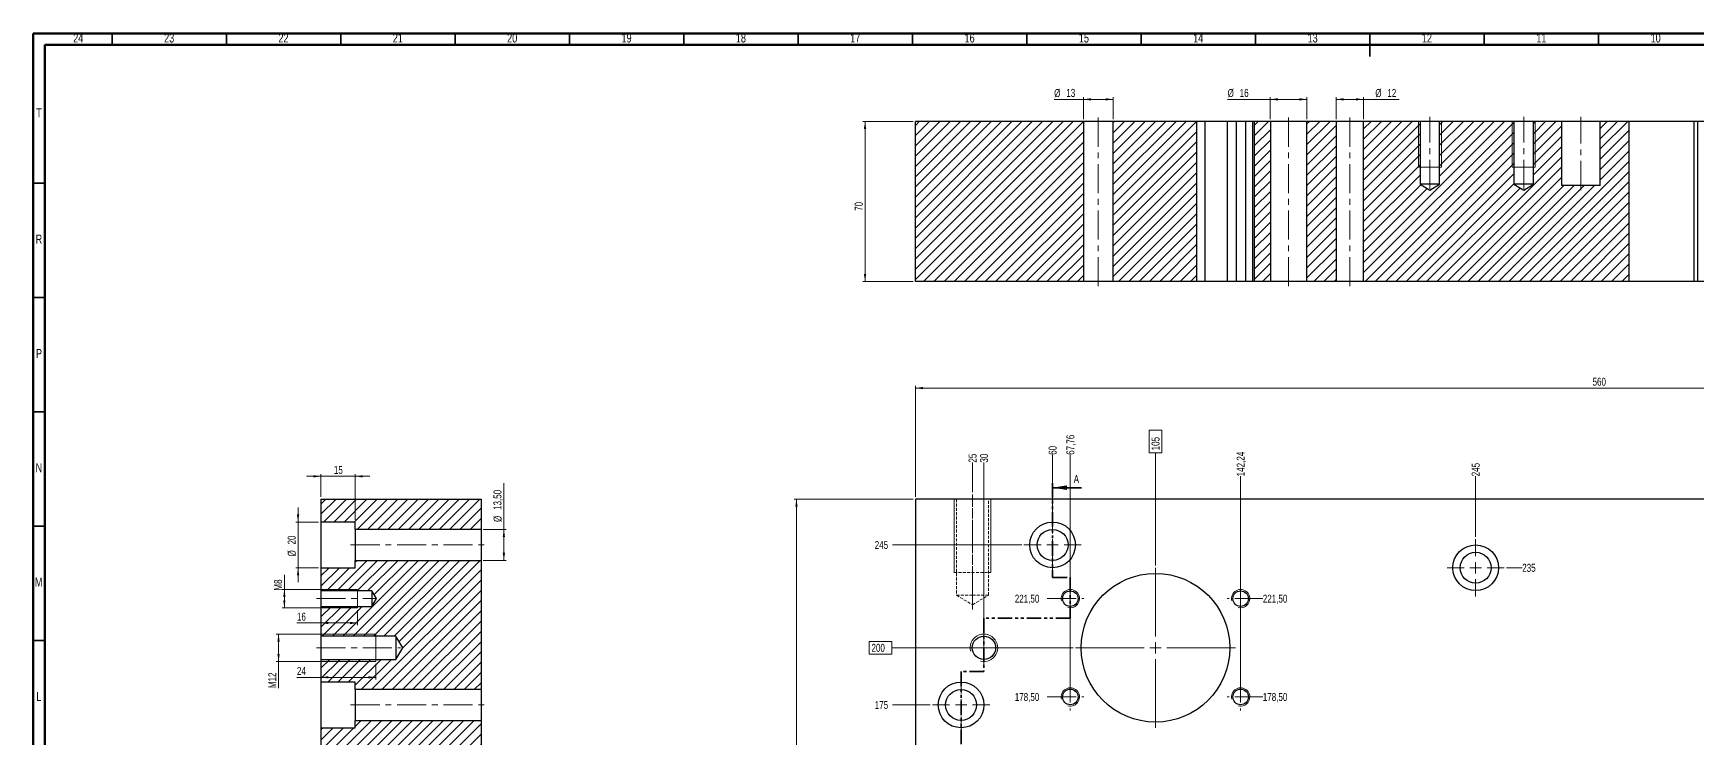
# Model space of a CAD drawing. Header units: millimetres. Extents: x 15 to 1184, y 5 to 836.
# Drawn here: x 15 to 743, y 528 to 836 of the extents above; entities that cross this region are included whole.
import ezdxf

# ---------------------------------------------------------------- set-up
doc = ezdxf.new("R2010")
doc.units = ezdxf.units.MM
for name, pattern in [('CENTERX2', [20.32, 12.7, -2.54, 2.54, -2.54]), ('HIDDEN', [1.905, 1.27, -0.635]), ('PHANTOM', [12.7, 6.35, -1.27, 1.27, -1.27, 1.27, -1.27])]:
    doc.linetypes.add(name, pattern=pattern)
doc.styles.add('SLDTEXTSTYLE0', font='TXT', dxfattribs={"width": 0.75})
doc.dimstyles.new('SLDDIMSTYLE1', dxfattribs={"dimtxt": 3.5, "dimasz": 3.302, "dimexe": 0, "dimexo": 0.0625, "dimgap": 0.875, "dimtad": 0, "dimtih": 1, "dimtoh": 1, "dimrnd": 1e-09, "dimzin": 12, "dimdsep": 46, "dimtxsty": 'SLDTEXTSTYLE0', "dimblk1": 'NONE', "dimblk2": 'NONE', "dimsah": 1, "dimcen": 0.09, "dimadec": 0, "dimazin": 3, "dimtfac": 1, "dimtofl": 0, "dimtmove": 0, "dimatfit": 3, "dimldrblk": 'NONE', "dimfxl": 1, "dimfrac": 2, "dimtolj": 1, "dimtzin": 12, "dimarcsym": 0})
doc.dimstyles.new('SLDDIMSTYLE2', dxfattribs={"dimtxt": 3.5, "dimasz": 3.302, "dimexe": 0, "dimexo": 0.0625, "dimgap": -0.875, "dimtad": 0, "dimtih": 1, "dimtoh": 1, "dimrnd": 1e-09, "dimzin": 12, "dimdsep": 46, "dimtxsty": 'SLDTEXTSTYLE0', "dimblk1": 'NONE', "dimblk2": 'NONE', "dimsah": 1, "dimcen": 0.09, "dimadec": 0, "dimazin": 3, "dimtfac": 1, "dimtofl": 0, "dimtmove": 0, "dimatfit": 3, "dimldrblk": 'NONE', "dimfxl": 1, "dimfrac": 2, "dimtolj": 1, "dimarcsym": 0})
doc.dimstyles.new('SLDDIMSTYLE4', dxfattribs={"dimtxt": 3.5, "dimasz": 3.302, "dimexe": 0, "dimexo": 0.0625, "dimgap": 0.875, "dimtad": 1, "dimrnd": 1e-09, "dimzin": 12, "dimdsep": 46, "dimtxsty": 'SLDTEXTSTYLE0', "dimsah": 1, "dimcen": 0.09, "dimadec": 0, "dimazin": 3, "dimtfac": 1, "dimtofl": 0, "dimtmove": 0, "dimatfit": 3, "dimfxl": 1, "dimfrac": 2, "dimtolj": 1, "dimtzin": 12, "dimarcsym": 0})
doc.dimstyles.new('SLDDIMSTYLE5', dxfattribs={"dimtxt": 3.5, "dimasz": 3.302, "dimexe": 0, "dimexo": 0.0625, "dimgap": 0.875, "dimtad": 1, "dimrnd": 1e-09, "dimzin": 12, "dimdsep": 46, "dimtxsty": 'SLDTEXTSTYLE0', "dimsah": 1, "dimcen": 0.09, "dimadec": 0, "dimazin": 3, "dimtfac": 1, "dimtmove": 0, "dimatfit": 0, "dimfxl": 1, "dimfrac": 2, "dimtolj": 1, "dimtzin": 12, "dimarcsym": 0})

# ---------------------------------------------------------------- blocks, each defined once
blk = doc.blocks.new('_D_51')
at = {"color": 7, "linetype": 'Continuous', "lineweight": 18}
blk.add_line((407.21, 542.33), (390.71, 542.33), dxfattribs=at)
at = {"color": 7, "linetype": 'Continuous', "lineweight": 18, "insert": (382.95, 544.06), "char_height": 3.5, "attachment_point": 1, "style": 'SLDTEXTSTYLE0'}
blk.add_mtext('175', dxfattribs=at)
blk = doc.blocks.new('_None')
blk = doc.blocks.new('_D_52')
at = {"color": 7, "linetype": 'Continuous', "lineweight": 18}
blk.add_line((543.95, 545.83), (552.64, 545.83), dxfattribs=at)
at = {"color": 7, "linetype": 'Continuous', "lineweight": 18, "insert": (552.64, 547.56), "char_height": 3.5, "attachment_point": 1, "style": 'SLDTEXTSTYLE0'}
blk.add_mtext('178,50', dxfattribs=at)
blk = doc.blocks.new('_D_53')
at = {"color": 7, "linetype": 'Continuous', "lineweight": 18}
blk.add_line((467.47, 545.83), (458.41, 545.83), dxfattribs=at)
at = {"color": 7, "linetype": 'Continuous', "lineweight": 18, "insert": (444.18, 547.56), "char_height": 3.5, "attachment_point": 1, "style": 'SLDTEXTSTYLE0'}
blk.add_mtext('178,50', dxfattribs=at)
blk = doc.blocks.new('_D_56')
at = {"color": 7, "linetype": 'Continuous', "lineweight": 18}
for p, q in [((380.46, 564.55), (380.46, 570.11)), ((380.46, 570.11), (390.35, 570.11)), ((390.35, 570.11), (390.35, 564.55)), ((390.35, 564.55), (380.46, 564.55)), ((469.71, 567.33), (390.71, 567.33))]:
    blk.add_line(p, q, dxfattribs=at)
at = {"color": 7, "linetype": 'Continuous', "lineweight": 18, "insert": (381.53, 569.06), "char_height": 3.5, "attachment_point": 1, "style": 'SLDTEXTSTYLE0'}
blk.add_mtext('200', dxfattribs=at)
blk = doc.blocks.new('_D_58')
at = {"color": 7, "linetype": 'Continuous', "lineweight": 18}
blk.add_line((543.95, 588.83), (552.64, 588.83), dxfattribs=at)
at = {"color": 7, "linetype": 'Continuous', "lineweight": 18, "insert": (552.64, 590.56), "char_height": 3.5, "attachment_point": 1, "style": 'SLDTEXTSTYLE0'}
blk.add_mtext('221,50', dxfattribs=at)
blk = doc.blocks.new('_D_60')
at = {"color": 7, "linetype": 'Continuous', "lineweight": 18}
blk.add_line((467.47, 588.83), (458.41, 588.83), dxfattribs=at)
at = {"color": 7, "linetype": 'Continuous', "lineweight": 18, "insert": (444.18, 590.56), "char_height": 3.5, "attachment_point": 1, "style": 'SLDTEXTSTYLE0'}
blk.add_mtext('221,50', dxfattribs=at)
blk = doc.blocks.new('_D_62')
at = {"color": 7, "linetype": 'Continuous', "lineweight": 18}
blk.add_line((659.21, 602.33), (666.09, 602.33), dxfattribs=at)
at = {"color": 7, "linetype": 'Continuous', "lineweight": 18, "insert": (666.09, 604.06), "char_height": 3.5, "attachment_point": 1, "style": 'SLDTEXTSTYLE0'}
blk.add_mtext('235', dxfattribs=at)
blk = doc.blocks.new('_D_63')
at = {"color": 7, "linetype": 'Continuous', "lineweight": 18}
blk.add_line((447.21, 612.33), (390.71, 612.33), dxfattribs=at)
at = {"color": 7, "linetype": 'Continuous', "lineweight": 18, "insert": (382.95, 614.06), "char_height": 3.5, "attachment_point": 1, "style": 'SLDTEXTSTYLE0'}
blk.add_mtext('245', dxfattribs=at)
blk = doc.blocks.new('_D_71')
at = {"color": 7, "linetype": 'Continuous', "lineweight": 18}
blk.add_line((425.71, 635.33), (425.71, 648.33), dxfattribs=at)
at = {"color": 7, "linetype": 'Continuous', "lineweight": 18, "insert": (423.97, 648.33), "char_height": 3.5, "attachment_point": 1, "rotation": 90, "style": 'SLDTEXTSTYLE0'}
blk.add_mtext('25', dxfattribs=at)
blk = doc.blocks.new('_D_73')
at = {"color": 7, "linetype": 'Continuous', "lineweight": 18}
blk.add_line((430.71, 568.33), (430.71, 648.33), dxfattribs=at)
at = {"color": 7, "linetype": 'Continuous', "lineweight": 18, "insert": (428.97, 648.33), "char_height": 3.5, "attachment_point": 1, "rotation": 90, "style": 'SLDTEXTSTYLE0'}
blk.add_mtext('30', dxfattribs=at)
blk = doc.blocks.new('_D_79')
at = {"color": 7, "linetype": 'Continuous', "lineweight": 18}
blk.add_line((460.71, 625.83), (460.71, 651.74), dxfattribs=at)
at = {"color": 7, "linetype": 'Continuous', "lineweight": 18, "insert": (458.97, 651.74), "char_height": 3.5, "attachment_point": 1, "rotation": 90, "style": 'SLDTEXTSTYLE0'}
blk.add_mtext('60', dxfattribs=at)
blk = doc.blocks.new('_D_81')
at = {"color": 7, "linetype": 'Continuous', "lineweight": 18}
blk.add_line((468.47, 546.83), (468.47, 651.74), dxfattribs=at)
at = {"color": 7, "linetype": 'Continuous', "lineweight": 18, "insert": (466.74, 651.74), "char_height": 3.5, "attachment_point": 1, "rotation": 90, "style": 'SLDTEXTSTYLE0'}
blk.add_mtext('67,76', dxfattribs=at)
blk = doc.blocks.new('_D_85')
at = {"color": 7, "linetype": 'Continuous', "lineweight": 18}
for p, q in [((502.93, 652.61), (502.93, 662.5)), ((502.93, 662.5), (508.49, 662.5)), ((508.49, 662.5), (508.49, 652.61)), ((508.49, 652.61), (502.93, 652.61)), ((505.71, 603.33), (505.71, 652.25))]:
    blk.add_line(p, q, dxfattribs=at)
at = {"color": 7, "linetype": 'Continuous', "lineweight": 18, "insert": (503.97, 653.68), "char_height": 3.5, "attachment_point": 1, "rotation": 90, "style": 'SLDTEXTSTYLE0'}
blk.add_mtext('105', dxfattribs=at)
blk = doc.blocks.new('_D_88')
at = {"color": 7, "linetype": 'Continuous', "lineweight": 18}
blk.add_line((542.95, 546.83), (542.95, 642.33), dxfattribs=at)
at = {"color": 7, "linetype": 'Continuous', "lineweight": 18, "insert": (541.21, 642.33), "char_height": 3.5, "attachment_point": 1, "rotation": 90, "style": 'SLDTEXTSTYLE0'}
blk.add_mtext('142,24', dxfattribs=at)
blk = doc.blocks.new('_D_103')
at = {"color": 7, "linetype": 'Continuous', "lineweight": 18}
blk.add_line((645.71, 615.83), (645.71, 642.33), dxfattribs=at)
at = {"color": 7, "linetype": 'Continuous', "lineweight": 18, "insert": (643.97, 642.33), "char_height": 3.5, "attachment_point": 1, "rotation": 90, "style": 'SLDTEXTSTYLE0'}
blk.add_mtext('245', dxfattribs=at)
blk = doc.blocks.new('_D_119')
at = {"color": 7, "linetype": 'Continuous', "lineweight": 18}
blk.add_line((818.47, 546.83), (818.47, 642.33), dxfattribs=at)
at = {"color": 7, "linetype": 'Continuous', "lineweight": 18, "insert": (816.74, 642.33), "char_height": 3.5, "attachment_point": 1, "rotation": 90, "style": 'SLDTEXTSTYLE0'}
blk.add_mtext('417,76', dxfattribs=at)
blk = doc.blocks.new('_D_123')
at = {"color": 7, "linetype": 'Continuous', "lineweight": 18}
for p, q in [((852.93, 646.61), (852.93, 656.5)), ((852.93, 656.5), (858.49, 656.5)), ((858.49, 656.5), (858.49, 646.61)), ((858.49, 646.61), (852.93, 646.61)), ((855.71, 603.33), (855.71, 646.25))]:
    blk.add_line(p, q, dxfattribs=at)
at = {"color": 7, "linetype": 'Continuous', "lineweight": 18, "insert": (853.97, 647.68), "char_height": 3.5, "attachment_point": 1, "rotation": 90, "style": 'SLDTEXTSTYLE0'}
blk.add_mtext('455', dxfattribs=at)
blk = doc.blocks.new('_D_127')
at = {"color": 7, "linetype": 'Continuous', "lineweight": 18}
blk.add_line((892.95, 546.83), (892.95, 642.33), dxfattribs=at)
at = {"color": 7, "linetype": 'Continuous', "lineweight": 18, "insert": (891.21, 642.33), "char_height": 3.5, "attachment_point": 1, "rotation": 90, "style": 'SLDTEXTSTYLE0'}
blk.add_mtext('492,24', dxfattribs=at)
blk = doc.blocks.new('_D_131')
at = {"color": 7, "linetype": 'Continuous', "lineweight": 18}
blk.add_line((900.71, 625.83), (900.71, 642.33), dxfattribs=at)
at = {"color": 7, "linetype": 'Continuous', "lineweight": 18, "insert": (898.97, 642.33), "char_height": 3.5, "attachment_point": 1, "rotation": 90, "style": 'SLDTEXTSTYLE0'}
blk.add_mtext('500', dxfattribs=at)
blk = doc.blocks.new('_D_133')
at = {"color": 7, "linetype": 'Continuous', "lineweight": 18}
blk.add_line((930.71, 568.33), (930.71, 642.33), dxfattribs=at)
at = {"color": 7, "linetype": 'Continuous', "lineweight": 18, "insert": (928.97, 642.33), "char_height": 3.5, "attachment_point": 1, "rotation": 90, "style": 'SLDTEXTSTYLE0'}
blk.add_mtext('530', dxfattribs=at)
blk = doc.blocks.new('_D_135')
at = {"color": 7, "linetype": 'Continuous', "lineweight": 18}
blk.add_line((935.71, 635.33), (935.71, 642.33), dxfattribs=at)
at = {"color": 7, "linetype": 'Continuous', "lineweight": 18, "insert": (933.97, 642.33), "char_height": 3.5, "attachment_point": 1, "rotation": 90, "style": 'SLDTEXTSTYLE0'}
blk.add_mtext('535', dxfattribs=at)
blk = doc.blocks.new('_D_137')
at = {"color": 7, "linetype": 'Continuous', "lineweight": 18}
blk.add_line((940.71, 540.83), (940.71, 550.36), dxfattribs=at)
at = {"color": 7, "linetype": 'Continuous', "lineweight": 18, "insert": (938.97, 550.36), "char_height": 3.5, "attachment_point": 1, "rotation": 90, "style": 'SLDTEXTSTYLE0'}
blk.add_mtext('540', dxfattribs=at)
blk = doc.blocks.new('_D_140')
at = {"color": 7, "linetype": 'Continuous', "lineweight": 18}
for p, q in [((400.71, 633.33), (400.71, 681.94)), ((960.71, 680.94), (400.71, 680.94)), ((960.71, 633.33), (960.71, 681.94))]:
    blk.add_line(p, q, dxfattribs=at)
for points in [[(400.71, 680.94), (404.01, 680.43), (404.01, 681.44)], [(960.71, 680.94), (957.41, 681.44), (957.41, 680.43)]]:
    blk.add_solid(points, dxfattribs=at)
at = {"color": 7, "linetype": 'Continuous', "lineweight": 18, "insert": (696.83, 685.45), "char_height": 3.5, "attachment_point": 1, "style": 'SLDTEXTSTYLE0'}
blk.add_mtext('560', dxfattribs=at)
blk = doc.blocks.new('_D_141')
at = {"color": 7, "linetype": 'Continuous', "lineweight": 18}
for p, q in [((399.71, 632.33), (347.71, 632.33)), ((348.71, 632.33), (348.71, 102.33)), ((399.71, 102.33), (347.71, 102.33))]:
    blk.add_line(p, q, dxfattribs=at)
for points in [[(348.71, 632.33), (348.2, 629.03), (349.22, 629.03)], [(348.71, 102.33), (349.22, 105.63), (348.2, 105.63)]]:
    blk.add_solid(points, dxfattribs=at)
at = {"color": 7, "linetype": 'Continuous', "lineweight": 18, "insert": (344.2, 366.92), "char_height": 3.5, "attachment_point": 1, "rotation": 90, "style": 'SLDTEXTSTYLE0'}
blk.add_mtext('530', dxfattribs=at)
blk = doc.blocks.new('SW_CENTERMARKSYMBOL_10')
at = {"color": 0, "linetype": 'Continuous', "lineweight": 0}
for p, q in [((0, 5), (0, 35)), ((-5, 0), (-35, 0)), ((0, 0), (-2.5, 0)), ((0, 0), (0, 2.5)), ((0, 0), (0, -2.5)), ((0, 0), (2.5, 0)), ((5, 0), (35, 0)), ((0, -5), (0, -35))]:
    blk.add_line(p, q, dxfattribs=at)
blk = doc.blocks.new('SW_CENTERMARKSYMBOL_26')
at = {"color": 0, "linetype": 'Continuous', "lineweight": 0}
for p, q in [((-5, 0), (-5.9, 0)), ((0, 0), (-2.5, 0)), ((0, 5), (0, 5.9)), ((0, 0), (0, 2.5)), ((0, 0), (0, -2.5)), ((0, 0), (2.5, 0)), ((5, 0), (5.9, 0)), ((0, -5), (0, -5.9))]:
    blk.add_line(p, q, dxfattribs=at)
blk = doc.blocks.new('SW_CENTERMARKSYMBOL_27')
at = {"color": 0, "linetype": 'Continuous', "lineweight": 0}
for p, q in [((-5, 0), (-5.9, 0)), ((0, 0), (-2.5, 0)), ((0, 5), (0, 5.9)), ((0, 0), (0, 2.5)), ((0, 0), (0, -2.5)), ((0, 0), (2.5, 0)), ((5, 0), (5.9, 0)), ((0, -5), (0, -5.9))]:
    blk.add_line(p, q, dxfattribs=at)
blk = doc.blocks.new('SW_CENTERMARKSYMBOL_28')
at = {"color": 0, "linetype": 'Continuous', "lineweight": 0}
for p, q in [((-5, 0), (-5.9, 0)), ((0, 0), (-2.5, 0)), ((0, 5), (0, 5.9)), ((0, 0), (0, 2.5)), ((0, 0), (0, -2.5)), ((0, 0), (2.5, 0)), ((5, 0), (5.9, 0)), ((0, -5), (0, -5.9))]:
    blk.add_line(p, q, dxfattribs=at)
blk = doc.blocks.new('SW_CENTERMARKSYMBOL_29')
at = {"color": 0, "linetype": 'Continuous', "lineweight": 0}
for p, q in [((-5, 0), (-5.9, 0)), ((0, 0), (-2.5, 0)), ((0, 5), (0, 5.9)), ((0, 0), (0, 2.5)), ((0, 0), (0, -2.5)), ((0, 0), (2.5, 0)), ((5, 0), (5.9, 0)), ((0, -5), (0, -5.9))]:
    blk.add_line(p, q, dxfattribs=at)
blk = doc.blocks.new('SW_CENTERMARKSYMBOL_39')
at = {"color": 0, "linetype": 'Continuous', "lineweight": 0}
for p, q in [((0, 5), (0, 12.5)), ((-5, 0), (-12.5, 0)), ((0, 0), (-2.5, 0)), ((0, 0), (0, 2.5)), ((0, 0), (0, -2.5)), ((0, 0), (2.5, 0)), ((5, 0), (12.5, 0)), ((0, -5), (0, -12.5))]:
    blk.add_line(p, q, dxfattribs=at)
blk = doc.blocks.new('SW_CENTERMARKSYMBOL_40')
at = {"color": 0, "linetype": 'Continuous', "lineweight": 0}
for p, q in [((0, 5), (0, 12.5)), ((-5, 0), (-12.5, 0)), ((0, 0), (-2.5, 0)), ((0, 0), (0, 2.5)), ((0, 0), (0, -2.5)), ((0, 0), (2.5, 0)), ((5, 0), (12.5, 0)), ((0, -5), (0, -12.5))]:
    blk.add_line(p, q, dxfattribs=at)
blk = doc.blocks.new('SW_CENTERMARKSYMBOL_41')
at = {"color": 0, "linetype": 'Continuous', "lineweight": 0}
for p, q in [((0, 5), (0, 12.5)), ((-5, 0), (-12.5, 0)), ((0, 0), (-2.5, 0)), ((0, 0), (0, 2.5)), ((0, 0), (0, -2.5)), ((0, 0), (2.5, 0)), ((5, 0), (12.5, 0)), ((0, -5), (0, -12.5))]:
    blk.add_line(p, q, dxfattribs=at)
blk = doc.blocks.new('SW_CENTERMARKSYMBOL_43')
at = {"color": 0, "linetype": 'Continuous', "lineweight": 0}
for p, q in [((0, 5), (0, 7.6)), ((-5, 0), (-7.6, 0)), ((0, 0), (-2.5, 0)), ((0, 0), (0, 2.5)), ((0, 0), (0, -2.5)), ((0, 0), (2.5, 0)), ((5, 0), (7.6, 0)), ((0, -5), (0, -7.6))]:
    blk.add_line(p, q, dxfattribs=at)
blk = doc.blocks.new('_D_142')
at = {"color": 7, "linetype": 'Continuous', "lineweight": 18}
for p, q in [((130.78, 622.33), (130.78, 628.68)), ((139.78, 622.33), (129.78, 622.33)), ((130.78, 622.33), (130.78, 602.33)), ((139.78, 602.33), (129.78, 602.33)), ((130.78, 602.33), (130.78, 595.98))]:
    blk.add_line(p, q, dxfattribs=at)
for points in [[(130.78, 622.33), (131.29, 625.63), (130.27, 625.63)], [(130.78, 602.33), (130.27, 599.03), (131.29, 599.03)]]:
    blk.add_solid(points, dxfattribs=at)
at = {"color": 7, "linetype": 'Continuous', "lineweight": 18, "char_height": 3.5, "attachment_point": 1, "rotation": 90, "style": 'SLDTEXTSTYLE0'}
for s, insert in [('20', (126.22, 612.53)), ('%%c', (126.27, 607.25))]:
    blk.add_mtext(s, dxfattribs=dict(at, insert=insert))
blk = doc.blocks.new('_D_143')
at = {"color": 7, "linetype": 'Continuous', "lineweight": 18}
for p, q in [((140.78, 642.33), (134.43, 642.33)), ((140.78, 633.33), (140.78, 643.33)), ((155.78, 642.33), (140.78, 642.33)), ((155.78, 623.33), (155.78, 643.33)), ((155.78, 642.33), (162.13, 642.33))]:
    blk.add_line(p, q, dxfattribs=at)
for points in [[(140.78, 642.33), (137.48, 642.84), (137.48, 641.82)], [(155.78, 642.33), (159.08, 641.82), (159.08, 642.84)]]:
    blk.add_solid(points, dxfattribs=at)
at = {"color": 7, "linetype": 'Continuous', "lineweight": 18, "insert": (146.44, 646.84), "char_height": 3.5, "attachment_point": 1, "style": 'SLDTEXTSTYLE0'}
blk.add_mtext('15', dxfattribs=at)
blk = doc.blocks.new('_D_144')
at = {"color": 7, "linetype": 'Continuous', "lineweight": 18}
for p, q in [((220.78, 619.08), (220.78, 639.27)), ((211.78, 619.08), (221.78, 619.08)), ((220.78, 619.08), (220.78, 605.58)), ((211.78, 605.58), (221.78, 605.58))]:
    blk.add_line(p, q, dxfattribs=at)
for points in [[(220.78, 619.08), (220.27, 615.78), (221.29, 615.78)], [(220.78, 605.58), (221.29, 608.88), (220.27, 608.88)]]:
    blk.add_solid(points, dxfattribs=at)
at = {"color": 7, "linetype": 'Continuous', "lineweight": 18, "char_height": 3.5, "attachment_point": 1, "rotation": 90, "style": 'SLDTEXTSTYLE0'}
for s, insert in [('13,50', (216.22, 627.63)), ('%%c', (216.27, 622.35))]:
    blk.add_mtext(s, dxfattribs=dict(at, insert=insert))
blk = doc.blocks.new('_D_145')
at = {"color": 7, "linetype": 'Continuous', "lineweight": 18}
for p, q in [((124.78, 592.83), (124.78, 599.22)), ((155.78, 592.83), (123.78, 592.83)), ((124.78, 584.83), (124.78, 592.83)), ((155.78, 584.83), (123.78, 584.83))]:
    blk.add_line(p, q, dxfattribs=at)
for points in [[(124.78, 592.83), (124.27, 589.53), (125.29, 589.53)], [(124.78, 584.83), (125.29, 588.13), (124.27, 588.13)]]:
    blk.add_solid(points, dxfattribs=at)
at = {"color": 7, "linetype": 'Continuous', "lineweight": 18, "insert": (120.27, 592.35), "char_height": 3.5, "attachment_point": 1, "rotation": 90, "style": 'SLDTEXTSTYLE0'}
blk.add_mtext('M8', dxfattribs=at)
blk = doc.blocks.new('_D_146')
at = {"color": 7, "linetype": 'Continuous', "lineweight": 18}
for p, q in [((163.78, 573.33), (121.25, 573.33)), ((122.25, 561.33), (122.25, 573.33)), ((163.78, 561.33), (121.25, 561.33)), ((122.25, 561.33), (122.25, 549.67))]:
    blk.add_line(p, q, dxfattribs=at)
for points in [[(122.25, 573.33), (121.74, 570.03), (122.76, 570.03)], [(122.25, 561.33), (122.76, 564.63), (121.74, 564.63)]]:
    blk.add_solid(points, dxfattribs=at)
at = {"color": 7, "linetype": 'Continuous', "lineweight": 18, "insert": (117.74, 549.67), "char_height": 3.5, "attachment_point": 1, "rotation": 90, "style": 'SLDTEXTSTYLE0'}
blk.add_mtext('M12', dxfattribs=at)
blk = doc.blocks.new('_D_147')
at = {"color": 7, "linetype": 'Continuous', "lineweight": 18}
for p, q in [((140.78, 554.4), (130.29, 554.4)), ((140.78, 560.33), (140.78, 553.4)), ((140.78, 554.4), (164.78, 554.4)), ((164.78, 560.33), (164.78, 553.4))]:
    blk.add_line(p, q, dxfattribs=at)
for points in [[(140.78, 554.4), (144.08, 553.9), (144.08, 554.91)], [(164.78, 554.4), (161.48, 554.91), (161.48, 553.9)]]:
    blk.add_solid(points, dxfattribs=at)
at = {"color": 7, "linetype": 'Continuous', "lineweight": 18, "insert": (130.29, 558.92), "char_height": 3.5, "attachment_point": 1, "style": 'SLDTEXTSTYLE0'}
blk.add_mtext('24', dxfattribs=at)
blk = doc.blocks.new('_D_148')
at = {"color": 7, "linetype": 'Continuous', "lineweight": 18}
for p, q in [((140.78, 583.83), (140.78, 577.18)), ((156.78, 583.83), (156.78, 577.18)), ((140.78, 578.18), (130.29, 578.18)), ((140.78, 578.18), (156.78, 578.18))]:
    blk.add_line(p, q, dxfattribs=at)
for points in [[(140.78, 578.18), (144.08, 577.67), (144.08, 578.69)], [(156.78, 578.18), (153.48, 578.69), (153.48, 577.67)]]:
    blk.add_solid(points, dxfattribs=at)
at = {"color": 7, "linetype": 'Continuous', "lineweight": 18, "insert": (130.29, 582.69), "char_height": 3.5, "attachment_point": 1, "style": 'SLDTEXTSTYLE0'}
blk.add_mtext('16', dxfattribs=at)
blk = doc.blocks.new('_D_160')
at = {"color": 7, "linetype": 'Continuous', "lineweight": 18}
for p, q in [((399.71, 797.56), (377.71, 797.56)), ((378.71, 727.56), (378.71, 797.56)), ((399.71, 727.56), (377.71, 727.56))]:
    blk.add_line(p, q, dxfattribs=at)
for points in [[(378.71, 797.56), (378.2, 794.26), (379.22, 794.26)], [(378.71, 727.56), (379.22, 730.86), (378.2, 730.86)]]:
    blk.add_solid(points, dxfattribs=at)
at = {"color": 7, "linetype": 'Continuous', "lineweight": 18, "insert": (374.2, 758.44), "char_height": 3.5, "attachment_point": 1, "rotation": 90, "style": 'SLDTEXTSTYLE0'}
blk.add_mtext('70', dxfattribs=at)
blk = doc.blocks.new('_D_165')
at = {"color": 7, "linetype": 'Continuous', "lineweight": 18}
for p, q in [((474.21, 798.56), (474.21, 808.21)), ((487.21, 798.56), (487.21, 808.21)), ((474.21, 807.21), (461.43, 807.21)), ((474.21, 807.21), (487.21, 807.21))]:
    blk.add_line(p, q, dxfattribs=at)
for points in [[(474.21, 807.21), (477.51, 806.7), (477.51, 807.72)], [(487.21, 807.21), (483.91, 807.72), (483.91, 806.7)]]:
    blk.add_solid(points, dxfattribs=at)
at = {"color": 7, "linetype": 'Continuous', "lineweight": 18, "char_height": 3.5, "attachment_point": 1, "style": 'SLDTEXTSTYLE0'}
for s, insert in [('%%c', (461.43, 811.72)), ('13', (466.71, 811.78))]:
    blk.add_mtext(s, dxfattribs=dict(at, insert=insert))
blk = doc.blocks.new('_D_166')
at = {"color": 7, "linetype": 'Continuous', "lineweight": 18}
for p, q in [((555.93, 798.56), (555.93, 808.21)), ((571.93, 798.56), (571.93, 808.21)), ((555.93, 807.21), (537.26, 807.21)), ((555.93, 807.21), (571.93, 807.21))]:
    blk.add_line(p, q, dxfattribs=at)
for points in [[(555.93, 807.21), (559.24, 806.7), (559.24, 807.72)], [(571.93, 807.21), (568.63, 807.72), (568.63, 806.7)]]:
    blk.add_solid(points, dxfattribs=at)
at = {"color": 7, "linetype": 'Continuous', "lineweight": 18, "char_height": 3.5, "attachment_point": 1, "style": 'SLDTEXTSTYLE0'}
for s, insert in [('%%c', (537.26, 811.72)), ('16', (542.54, 811.78))]:
    blk.add_mtext(s, dxfattribs=dict(at, insert=insert))
blk = doc.blocks.new('_D_167')
at = {"color": 7, "linetype": 'Continuous', "lineweight": 18}
for p, q in [((584.71, 798.56), (584.71, 808.21)), ((596.71, 798.56), (596.71, 808.21)), ((584.71, 807.21), (596.71, 807.21)), ((596.71, 807.21), (612.29, 807.21))]:
    blk.add_line(p, q, dxfattribs=at)
for points in [[(584.71, 807.21), (588.01, 806.7), (588.01, 807.72)], [(596.71, 807.21), (593.41, 807.72), (593.41, 806.7)]]:
    blk.add_solid(points, dxfattribs=at)
at = {"color": 7, "linetype": 'Continuous', "lineweight": 18, "char_height": 3.5, "attachment_point": 1, "style": 'SLDTEXTSTYLE0'}
for s, insert in [('%%c', (601.84, 811.72)), ('12', (607.12, 811.78))]:
    blk.add_mtext(s, dxfattribs=dict(at, insert=insert))

msp = doc.modelspace()

# ---------------------------------------------------------------- hatches: boundary and pattern name
at = {"linetype": 'Continuous', "lineweight": 18}
h = msp.add_hatch(dxfattribs=at)
h.set_pattern_fill('ANSI31', style=0)
h.paths.add_polyline_path([(400.708, 797.559), (400.708, 727.559), (474.208, 727.559), (474.208, 797.559)], flags=0)
h = msp.add_hatch(dxfattribs=at)
h.set_pattern_fill('ANSI31', style=0)
h.paths.add_polyline_path([(523.65, 727.559), (523.65, 797.559), (487.208, 797.559), (487.208, 727.559)], flags=0)
h = msp.add_hatch(dxfattribs=at)
h.set_pattern_fill('ANSI31', style=0)
h.paths.add_polyline_path([(548.983, 797.559), (548.983, 727.559), (555.935, 727.559), (555.935, 797.559)], flags=0)
h = msp.add_hatch(dxfattribs=at)
h.set_pattern_fill('ANSI31', style=0)
h.paths.add_polyline_path([(584.708, 727.559), (584.708, 797.559), (571.935, 797.559), (571.935, 727.559)], flags=0)
h = msp.add_hatch(dxfattribs=at)
h.set_pattern_fill('ANSI31', style=0)
h.paths.add_polyline_path([(621.458, 770.059), (621.458, 797.559), (596.708, 797.559), (596.708, 727.559), (712.708, 727.559), (712.708, 797.559), (700.208, 797.559), (700.208, 769.559), (683.208, 769.559), (683.208, 797.559), (670.958, 797.559), (670.958, 770.059), (666.708, 767.505), (662.458, 770.059), (662.458, 797.559), (629.958, 797.559), (629.958, 770.059), (625.708, 767.505)], flags=0)
h = msp.add_hatch(dxfattribs=at)
h.set_pattern_fill('ANSI31', style=0)
h.paths.add_polyline_path([(210.78, 632.331), (140.78, 632.331), (140.78, 622.331), (155.78, 622.331), (155.78, 619.081), (210.78, 619.081)], flags=0)
h = msp.add_hatch(dxfattribs=at)
h.set_pattern_fill('ANSI31', style=0)
h.paths.add_polyline_path([(155.78, 602.331), (140.78, 602.331), (140.78, 592.231), (163.03, 592.231), (165.073, 588.831), (163.03, 585.431), (140.78, 585.431), (140.78, 572.431), (173.53, 572.431), (176.595, 567.331), (173.53, 562.231), (140.78, 562.231), (140.78, 552.331), (155.78, 552.331), (155.78, 549.081), (210.78, 549.081), (210.78, 605.581), (155.78, 605.581)], flags=0)
h = msp.add_hatch(dxfattribs=at)
h.set_pattern_fill('ANSI31', style=0)
h.paths.add_polyline_path([(155.78, 532.331), (140.78, 532.331), (140.78, 508.331), (210.78, 508.331), (210.78, 535.581), (155.78, 535.581)], flags=0)

# ---------------------------------------------------------------- linework, layer by layer
at = {"color": 7, "linetype": 'Continuous', "lineweight": 70}
for p, q in [((15, 5), (15, 836)), ((15, 836), (1184, 836)), ((20, 10), (20, 831)), ((20, 831), (1179, 831))]:
    msp.add_line(p, q, dxfattribs=at)
at = {"color": 7, "linetype": 'Continuous', "lineweight": 35}
for p, q in [((49.5, 831), (49.5, 836)), ((99.5, 831), (99.5, 836)), ((149.5, 831), (149.5, 836)), ((199.5, 831), (199.5, 836)), ((249.5, 831), (249.5, 836)), ((299.5, 831), (299.5, 836)), ((349.5, 831), (349.5, 836)), ((399.5, 831), (399.5, 836)), ((449.5, 831), (449.5, 836)), ((499.5, 831), (499.5, 836)), ((549.5, 831), (549.5, 836)), ((599.5, 836.001), (599.5, 825.999)), ((599.5, 831), (599.5, 836)), ((649.5, 831), (649.5, 836)), ((699.5, 831), (699.5, 836)), ((20, 770.5), (15, 770.5)), ((20, 720.5), (15, 720.5)), ((20, 670.5), (15, 670.5)), ((473.408, 637.362), (460.708, 637.362)), ((20, 620.5), (15, 620.5)), ((20, 570.5), (15, 570.5))]:
    msp.add_line(p, q, dxfattribs=at)
at = {"color": 7, "linetype": 'Continuous', "lineweight": 25}
for p, q in [((474.208, 797.559), (400.708, 797.559)), ((400.708, 727.559), (400.708, 797.559)), ((474.208, 797.559), (474.208, 727.559)), ((487.208, 797.559), (474.208, 797.559)), ((487.208, 727.559), (487.208, 797.559)), ((523.65, 797.559), (487.208, 797.559)), ((523.65, 797.559), (523.65, 727.559)), ((527.468, 797.559), (523.65, 797.559)), ((527.468, 727.559), (527.468, 797.559)), ((537.272, 797.559), (527.468, 797.559)), ((537.272, 727.559), (537.272, 797.559)), ((541.188, 797.559), (537.272, 797.559)), ((541.188, 727.559), (541.188, 797.559)), ((545.213, 797.559), (541.188, 797.559)), ((545.213, 727.559), (545.213, 797.559)), ((548.248, 797.559), (545.213, 797.559)), ((548.248, 727.559), (548.248, 797.559)), ((548.983, 797.559), (548.248, 797.559)), ((555.935, 797.559), (548.983, 797.559)), ((548.983, 727.559), (548.983, 797.559)), ((555.935, 797.559), (555.935, 727.559)), ((571.935, 797.559), (555.935, 797.559)), ((571.935, 727.559), (571.935, 797.559)), ((584.708, 797.559), (571.935, 797.559)), ((584.708, 797.559), (584.708, 727.559)), ((596.708, 797.559), (584.708, 797.559)), ((596.708, 727.559), (596.708, 797.559)), ((621.458, 797.559), (596.708, 797.559)), ((621.458, 797.559), (621.458, 770.059)), ((629.958, 797.559), (621.458, 797.559)), ((629.958, 770.059), (629.958, 797.559)), ((662.458, 797.559), (629.958, 797.559)), ((662.458, 797.559), (662.458, 770.059)), ((670.958, 797.559), (662.458, 797.559)), ((670.958, 770.059), (670.958, 797.559)), ((683.208, 797.559), (670.958, 797.559)), ((683.208, 797.559), (683.208, 769.559)), ((700.208, 797.559), (683.208, 797.559)), ((700.208, 769.559), (700.208, 797.559)), ((712.708, 797.559), (700.208, 797.559)), ((712.708, 797.559), (712.708, 727.559)), ((741.27, 797.559), (712.708, 797.559)), ((741.27, 727.559), (741.27, 797.559)), ((742.813, 797.559), (741.27, 797.559)), ((742.813, 727.559), (742.813, 797.559)), ((748.899, 797.559), (742.813, 797.559)), ((621.458, 770.059), (625.708, 767.505)), ((629.958, 770.059), (621.458, 770.059)), ((625.708, 767.505), (629.958, 770.059)), ((662.458, 770.059), (666.708, 767.505)), ((670.958, 770.059), (662.458, 770.059)), ((666.708, 767.505), (670.958, 770.059)), ((700.208, 769.559), (683.208, 769.559)), ((474.208, 727.559), (400.708, 727.559)), ((487.208, 727.559), (474.208, 727.559)), ((523.65, 727.559), (487.208, 727.559)), ((527.468, 727.559), (523.65, 727.559)), ((537.272, 727.559), (527.468, 727.559)), ((541.188, 727.559), (537.272, 727.559)), ((545.213, 727.559), (541.188, 727.559)), ((548.248, 727.559), (545.213, 727.559)), ((548.983, 727.559), (548.248, 727.559)), ((555.935, 727.559), (548.983, 727.559)), ((571.935, 727.559), (555.935, 727.559)), ((584.708, 727.559), (571.935, 727.559)), ((596.708, 727.559), (584.708, 727.559)), ((712.708, 727.559), (596.708, 727.559)), ((741.27, 727.559), (712.708, 727.559)), ((742.813, 727.559), (741.27, 727.559)), ((748.899, 727.559), (742.813, 727.559)), ((140.78, 632.331), (140.78, 622.331)), ((140.78, 632.331), (210.78, 632.331)), ((210.78, 632.331), (210.78, 619.081)), ((960.708, 632.331), (400.708, 632.331)), ((400.708, 632.331), (400.708, 102.331)), ((155.78, 622.331), (140.78, 622.331)), ((140.78, 622.331), (140.78, 602.331)), ((155.78, 619.081), (155.78, 622.331)), ((210.78, 619.081), (155.78, 619.081)), ((155.78, 619.081), (155.78, 605.581)), ((210.78, 619.081), (210.78, 605.581)), ((155.78, 605.581), (210.78, 605.581)), ((155.78, 602.331), (155.78, 605.581)), ((210.78, 605.581), (210.78, 549.081)), ((140.78, 602.331), (140.78, 592.231)), ((140.78, 602.331), (155.78, 602.331)), ((163.03, 592.231), (140.78, 592.231)), ((140.78, 592.231), (140.78, 585.431)), ((165.073, 588.831), (163.03, 592.231)), ((163.03, 592.231), (163.03, 585.431)), ((140.78, 585.431), (140.78, 572.431)), ((140.78, 585.431), (163.03, 585.431)), ((163.03, 585.431), (165.073, 588.831)), ((173.53, 572.431), (140.78, 572.431)), ((140.78, 572.431), (140.78, 562.231)), ((176.595, 567.331), (173.53, 572.431)), ((173.53, 572.431), (173.53, 562.231)), ((140.78, 562.231), (140.78, 552.331)), ((140.78, 562.231), (173.53, 562.231)), ((173.53, 562.231), (176.595, 567.331)), ((155.78, 552.331), (140.78, 552.331)), ((140.78, 552.331), (140.78, 532.331)), ((155.78, 549.081), (155.78, 552.331)), ((210.78, 549.081), (155.78, 549.081)), ((155.78, 549.081), (155.78, 535.581)), ((210.78, 549.081), (210.78, 535.581)), ((140.78, 532.331), (140.78, 508.331)), ((140.78, 532.331), (155.78, 532.331)), ((155.78, 535.581), (210.78, 535.581)), ((155.78, 532.331), (155.78, 535.581)), ((210.78, 535.581), (210.78, 508.331))]:
    msp.add_line(p, q, dxfattribs=at)
at = {"color": 7, "linetype": 'CENTERX2', "lineweight": 18}
for p, q in [((480.708, 725.559), (480.708, 799.559)), ((563.935, 725.559), (563.935, 799.559)), ((590.708, 725.559), (590.708, 799.559)), ((625.708, 768.059), (625.708, 799.559)), ((666.708, 768.059), (666.708, 799.559)), ((691.708, 767.559), (691.708, 799.559)), ((425.708, 588.331), (425.708, 634.331)), ((425.708, 590.331), (425.708, 634.331)), ((153.78, 612.331), (212.78, 612.331)), ((425.708, 590.331), (425.708, 584.125)), ((138.78, 588.831), (165.03, 588.831)), ((138.78, 567.331), (175.53, 567.331)), ((153.78, 542.331), (212.78, 542.331))]:
    msp.add_line(p, q, dxfattribs=at)
at = {"color": 7, "linetype": 'Continuous', "lineweight": 18}
for p, q in [((620.708, 797.559), (620.708, 777.559)), ((630.708, 777.559), (630.708, 797.559)), ((661.708, 797.559), (661.708, 777.559)), ((671.708, 777.559), (671.708, 797.559)), ((620.708, 777.559), (621.458, 777.559)), ((621.458, 777.559), (629.958, 777.559)), ((629.958, 777.559), (630.708, 777.559)), ((661.708, 777.559), (662.458, 777.559)), ((662.458, 777.559), (670.958, 777.559)), ((670.958, 777.559), (671.708, 777.559)), ((417.708, 632.331), (417.708, 600.331)), ((433.708, 632.331), (433.708, 600.331)), ((156.78, 592.831), (140.78, 592.831)), ((156.78, 592.231), (156.78, 592.831)), ((140.78, 584.831), (156.78, 584.831)), ((156.78, 584.831), (156.78, 585.431)), ((164.78, 573.331), (140.78, 573.331)), ((164.78, 572.431), (164.78, 573.331)), ((140.78, 561.331), (164.78, 561.331)), ((164.78, 561.331), (164.78, 562.231))]:
    msp.add_line(p, q, dxfattribs=at)
at = {"color": 7, "linetype": 'PHANTOM', "lineweight": 35}
for p, q in [((460.708, 639.362), (460.708, 598.036)), ((460.708, 598.036), (468.469, 598.036)), ((468.469, 598.036), (468.469, 580.212)), ((468.469, 580.212), (430.708, 580.212)), ((430.708, 580.212), (430.708, 556.886)), ((430.708, 556.886), (420.708, 556.886)), ((420.708, 556.886), (420.708, 520.808))]:
    msp.add_line(p, q, dxfattribs=at)
at = {"color": 7, "linetype": 'HIDDEN', "lineweight": 18}
for p, q in [((418.708, 632.331), (418.708, 590.331)), ((432.708, 590.331), (432.708, 632.331)), ((417.708, 600.331), (433.708, 600.331)), ((418.708, 590.331), (425.708, 590.331)), ((418.708, 590.331), (425.708, 586.125)), ((425.708, 590.331), (432.708, 590.331)), ((425.708, 586.125), (432.708, 590.331))]:
    msp.add_line(p, q, dxfattribs=at)
at = {"color": 7, "linetype": 'Continuous', "lineweight": 18, "flags": 128}
for points in [[(156.78, 585.431), (156.78, 585.636), (156.78, 586.226), (156.78, 587.131), (156.78, 588.241), (156.78, 589.421), (156.78, 590.531), (156.78, 591.436), (156.78, 592.026), (156.78, 592.231)], [(164.78, 562.231), (164.78, 562.438), (164.78, 563.041), (164.78, 563.991), (164.78, 565.212), (164.78, 566.605), (164.78, 568.057), (164.78, 569.45), (164.78, 570.671), (164.78, 571.621), (164.78, 572.224), (164.78, 572.431)]]:
    msp.add_lwpolyline(points, dxfattribs=at)
at = {"color": 7, "linetype": 'Continuous', "lineweight": 25}
for centre, radius in [((460.708, 612.331), 10), ((460.708, 612.331), 6.75), ((645.708, 602.331), 10), ((645.708, 602.331), 6.75), ((505.708, 567.331), 32.5), ((468.469, 588.831), 3.4), ((542.947, 588.831), 3.4), ((430.708, 567.331), 5.1), ((420.708, 542.331), 10), ((420.708, 542.331), 6.75), ((468.469, 545.831), 3.4), ((542.947, 545.831), 3.4)]:
    msp.add_circle(centre, radius, dxfattribs=at)
at = {"color": 7, "linetype": 'Continuous', "lineweight": 18}
for centre, radius in [((468.469, 588.831), 4), ((542.947, 588.831), 4), ((430.708, 567.331), 6), ((468.469, 545.831), 4), ((542.947, 545.831), 4)]:
    msp.add_arc(centre, radius, 255, 195, dxfattribs=at)
at = {"color": 7, "linetype": 'Continuous', "lineweight": 35}
msp.add_solid([(460.708, 637.362), (467.058, 636.346), (467.058, 638.378)], dxfattribs=at)

# ---------------------------------------------------------------- block references
at = {"color": 7, "linetype": 'Continuous', "lineweight": 0}
for name, p in [('SW_CENTERMARKSYMBOL_40', (460.708, 612.331)), ('SW_CENTERMARKSYMBOL_39', (645.708, 602.331)), ('SW_CENTERMARKSYMBOL_10', (505.708, 567.331)), ('SW_CENTERMARKSYMBOL_29', (468.469, 588.831)), ('SW_CENTERMARKSYMBOL_28', (542.947, 588.831)), ('SW_CENTERMARKSYMBOL_43', (430.708, 567.331)), ('SW_CENTERMARKSYMBOL_41', (420.708, 542.331)), ('SW_CENTERMARKSYMBOL_26', (468.469, 545.831)), ('SW_CENTERMARKSYMBOL_27', (542.947, 545.831))]:
    msp.add_blockref(name, p, dxfattribs=at)

# ---------------------------------------------------------------- texts
at = {"color": 7, "linetype": 'Continuous', "lineweight": 0, "attachment_point": 2, "style": 'SLDTEXTSTYLE0'}
for s, insert, char_height in [('24', (34.67, 836.06), 3.9688), ('23', (74.42, 836.06), 3.9688), ('22', (124.42, 836.06), 3.9688), ('21', (174.42, 836.06), 3.9688), ('20', (224.42, 836.06), 3.9688), ('19', (274.42, 836.06), 3.9688), ('18', (324.42, 836.06), 3.9688), ('17', (374.42, 836.06), 3.9688), ('16', (424.42, 836.06), 3.9688), ('15', (474.42, 836.06), 3.9688), ('14', (524.42, 836.06), 3.9688), ('13', (574.42, 836.06), 3.9688), ('12', (624.42, 836.06), 3.9688), ('11', (674.42, 836.06), 3.9688), ('10', (724.42, 836.06), 3.9688), ('T', (17.488, 803.31), 3.969), ('R', (17.444, 748.06), 3.969), ('P', (17.485, 698.06), 3.969), ('N', (17.464, 648.06), 3.969), ('M', (17.362, 598.06), 3.969), ('L', (17.455, 548.06), 3.969)]:
    msp.add_mtext(s, dxfattribs=dict(at, insert=insert, char_height=char_height))
at = {"color": 7, "linetype": 'Continuous', "insert": (469.959, 642.912), "char_height": 3.5, "attachment_point": 1, "style": 'SLDTEXTSTYLE0'}
msp.add_mtext('A', dxfattribs=at)

# ---------------------------------------------------------------- dimensions: what is measured, and where the dimension line sits
at = {"color": 7, "linetype": 'Continuous', "lineweight": 18}
for base, p1, p2, picture, middle in [((487.208, 807.211), (474.208, 797.559), (487.208, 797.559), '_D_165', (466.658, 807.211)), ((571.935, 807.211), (555.935, 797.559), (571.935, 797.559), '_D_166', (542.49, 807.211)), ((596.708, 807.211), (584.708, 797.559), (596.708, 797.559), '_D_167', (607.066, 807.211))]:
    dim = msp.add_linear_dim(base=base, p1=p1, p2=p2, text='%%c<>', dimstyle='SLDDIMSTYLE4', dxfattribs=at)
    dim.commit()
    dim.dimension.update_dxf_attribs({"geometry": picture, "text_midpoint": middle, "dimtype": 160})
for base, p1, p2, picture, middle in [((378.708, 797.559), (400.708, 727.559), (400.708, 797.559), '_D_160', (378.708, 761.026)), ((348.708, 102.331), (400.708, 632.331), (400.708, 102.331), '_D_141', (348.708, 370.8))]:
    dim = msp.add_linear_dim(base=base, p1=p1, p2=p2, angle=90, dimstyle='SLDDIMSTYLE4', dxfattribs=at)
    dim.commit()
    dim.dimension.update_dxf_attribs({"geometry": picture, "text_midpoint": middle, "dimtype": 160})
for base, p1, p2, dimstyle, picture, middle in [((400.708, 680.936), (960.708, 632.331), (400.708, 632.331), 'SLDDIMSTYLE4', '_D_140', (700.708, 680.936)), ((140.78, 642.331), (155.78, 622.331), (140.78, 632.331), 'SLDDIMSTYLE5', '_D_143', (149.028, 642.331)), ((156.78, 578.178), (140.78, 584.831), (156.78, 584.831), 'SLDDIMSTYLE4', '_D_148', (132.876, 578.178)), ((164.78, 554.404), (140.78, 561.331), (164.78, 561.331), 'SLDDIMSTYLE4', '_D_147', (132.876, 554.404))]:
    dim = msp.add_linear_dim(base=base, p1=p1, p2=p2, dimstyle=dimstyle, dxfattribs=at)
    dim.commit()
    dim.dimension.update_dxf_attribs({"geometry": picture, "text_midpoint": middle, "dimtype": 160})
for feature_location, offset, dtype, origin, dimstyle, picture, middle in [((468.469, 545.831), (0, 105.908), 1, (400.708, 102.331), 'SLDDIMSTYLE1', '_D_81', (468.469, 657.558)), ((505.708, 602.331), (0, 49.924), 1, (400.708, 102.331), 'SLDDIMSTYLE2', '_D_85', (505.708, 657.556)), ((460.708, 624.831), (0, 26.908), 1, (400.708, 102.331), 'SLDDIMSTYLE1', '_D_79', (460.708, 654.325)), ((542.947, 545.831), (0, 96.5), 1, (400.708, 102.331), 'SLDDIMSTYLE1', '_D_88', (542.947, 649.443)), ((818.469, 545.831), (0, 96.5), 1, (400.708, 102.331), 'SLDDIMSTYLE1', '_D_119', (818.469, 649.443)), ((892.947, 545.831), (0, 96.5), 1, (400.708, 102.331), 'SLDDIMSTYLE1', '_D_127', (892.947, 649.443)), ((855.708, 602.331), (0, 43.924), 1, (400.708, 102.331), 'SLDDIMSTYLE2', '_D_123', (855.708, 651.556)), ((425.708, 634.331), (0, 14), 1, (400.708, 102.331), 'SLDDIMSTYLE1', '_D_71', (425.708, 650.917)), ((430.708, 567.331), (0, 81), 1, (400.708, 102.331), 'SLDDIMSTYLE1', '_D_73', (430.708, 650.917)), ((645.708, 614.831), (0, 27.5), 1, (400.708, 102.331), 'SLDDIMSTYLE1', '_D_103', (645.708, 646.21)), ((900.708, 624.831), (0, 17.5), 1, (400.708, 102.331), 'SLDDIMSTYLE1', '_D_131', (900.708, 646.21)), ((930.708, 567.331), (0, 75), 1, (400.708, 102.331), 'SLDDIMSTYLE1', '_D_133', (930.708, 646.21)), ((935.708, 634.331), (0, 8), 1, (400.708, 102.331), 'SLDDIMSTYLE1', '_D_135', (935.708, 646.21)), ((448.208, 612.331), (-57.5, 0), 0, (962.708, 367.331), 'SLDDIMSTYLE1', '_D_63', (386.829, 612.331)), ((658.208, 602.331), (7.886, 0), 0, (962.708, 367.331), 'SLDDIMSTYLE1', '_D_62', (669.974, 602.331)), ((468.469, 588.831), (-10.062, 0), 0, (962.708, 367.331), 'SLDDIMSTYLE1', '_D_60', (451.296, 588.831)), ((542.947, 588.831), (9.697, 0), 0, (962.708, 367.331), 'SLDDIMSTYLE1', '_D_58', (559.756, 588.831)), ((470.708, 567.331), (-80, 0), 0, (962.708, 367.331), 'SLDDIMSTYLE2', '_D_56', (385.407, 567.331)), ((940.708, 539.831), (0, 10.529), 1, (400.708, 102.331), 'SLDDIMSTYLE1', '_D_137', (940.708, 554.239)), ((468.469, 545.831), (-10.062, 0), 0, (962.708, 367.331), 'SLDDIMSTYLE1', '_D_53', (451.296, 545.831)), ((542.947, 545.831), (9.697, 0), 0, (962.708, 367.331), 'SLDDIMSTYLE1', '_D_52', (559.756, 545.831)), ((408.208, 542.331), (-17.5, 0), 0, (962.708, 367.331), 'SLDDIMSTYLE1', '_D_51', (386.829, 542.331))]:
    dim = msp.add_ordinate_dim(feature_location=feature_location, offset=offset, dtype=dtype, origin=origin, dimstyle=dimstyle, dxfattribs=at)
    dim.commit()
    dim.dimension.update_dxf_attribs({"geometry": picture, "text_midpoint": middle})
for base, p1, p2, text, dimstyle, picture, middle in [((220.78, 605.581), (210.78, 619.081), (210.78, 605.581), '%%c<>', 'SLDDIMSTYLE4', '_D_144', (220.78, 630.81)), ((130.78, 602.331), (140.78, 622.331), (140.78, 602.331), '%%c<>', 'SLDDIMSTYLE5', '_D_142', (130.78, 612.479)), ((124.78, 592.831), (156.78, 584.831), (156.78, 592.831), 'M8', 'SLDDIMSTYLE4', '_D_145', (124.78, 595.783)), ((122.251, 573.331), (164.78, 561.331), (164.78, 573.331), 'M12', 'SLDDIMSTYLE4', '_D_146', (122.251, 554.404))]:
    dim = msp.add_linear_dim(base=base, p1=p1, p2=p2, angle=90, text=text, dimstyle=dimstyle, dxfattribs=at)
    dim.commit()
    dim.dimension.update_dxf_attribs({"geometry": picture, "text_midpoint": middle, "dimtype": 160})

doc.saveas('drawing.dxf')
